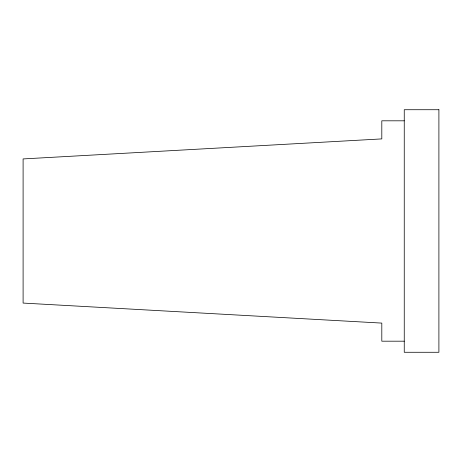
<?xml version="1.0" encoding="UTF-8"?>
<svg xmlns="http://www.w3.org/2000/svg" width="462" height="462" viewBox="0 0 462 462"><rect width="100%" height="100%" fill="white"/><g stroke="black" fill="none" stroke-linecap="round" stroke-linejoin="round"><path stroke-width="0.69" d="M404.25 120.813L381.808 120.813L381.808 138.9L23.1 158.928L23.1 303.072L381.808 323.1L381.808 341.187L404.25 341.187M438.9 109.725L404.25 109.725L404.25 352.275L438.9 352.275L438.9 109.725"/></g></svg>
